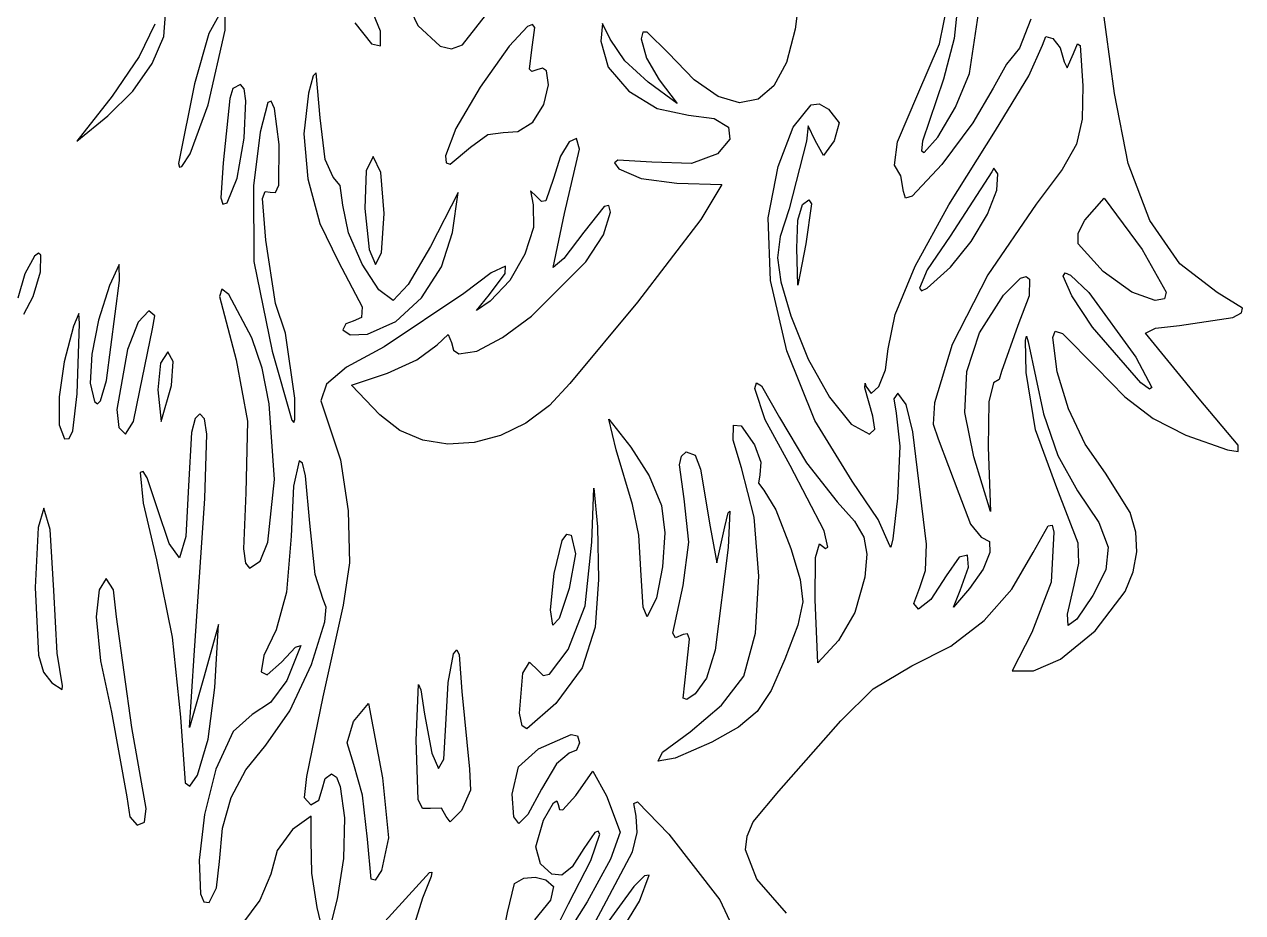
# Model space of a CAD drawing. Extents: x 11 to 198, y 0 to 191.
# Drawn here: x 116.43 to 158.2, y 96.84 to 127.29 of the extents above; entities that cross this region are included whole.
import ezdxf

# ---------------------------------------------------------------- set-up
doc = ezdxf.new("R2010")
doc.units = 0

msp = doc.modelspace()

# ---------------------------------------------------------------- linework, layer by layer
at = {"layer": 'Layer 1'}
for p, q in [((153.813325, 124.923154), (153.086955, 130.310074)), ((129.351296, 128.45428), (129.924654, 127.254972)), ((143.035604, 128.583226), (142.862134, 127.124834)), ((148.482144, 128.428753), (148.31528, 126.806057)), ((128.639902, 127.059941), (128.24715, 128.034303)), ((147.812863, 126.628665), (148.108508, 128.086735)), ((121.212454, 126.879512), (121.272729, 127.640956)), ((123.154447, 127.705514), (122.756822, 126.985626)), ((123.313241, 127.09049), (123.317502, 127.574099)), ((131.450022, 126.591794), (132.370243, 127.760459)), ((148.836685, 125.609307), (149.147367, 127.669674)), ((150.94546, 127.468183), (150.557184, 126.476083)), ((120.900901, 127.300878), (120.370455, 126.190244)), ((122.756822, 126.985626), (122.265799, 125.254765)), ((122.731466, 124.530512), (123.313241, 127.09049)), ((127.761022, 127.352736), (128.328708, 126.623709)), ((128.644378, 126.557927), (128.639902, 127.059941)), ((129.924654, 127.254972), (130.683551, 126.549312)), ((133.67755, 127.22675), (133.051612, 126.547956)), ((133.852754, 127.294745), (133.67755, 127.22675)), ((133.834448, 126.418227), (133.936908, 127.182372)), ((133.936908, 127.182372), (133.852754, 127.294745)), ((136.253756, 127.32447), (136.194533, 126.718441)), ((136.51803, 126.784058), (136.253756, 127.32447)), ((137.631977, 127.027431), (137.58342, 126.803461)), ((137.789575, 127.026769), (137.631977, 127.027431)), ((138.503465, 126.313452), (137.789575, 127.026769)), ((142.862134, 127.124834), (142.557546, 125.992628)), ((120.811692, 125.957631), (121.212454, 126.879512)), ((128.328708, 126.623709), (128.644378, 126.557927)), ((131.076962, 126.461129), (131.450022, 126.591794)), ((136.194533, 126.718441), (136.452061, 125.829132)), ((137.024179, 126.043753), (136.51803, 126.784058)), ((137.58342, 126.803461), (137.764836, 126.139444)), ((147.061507, 124.901282), (147.812863, 126.628665)), ((148.31528, 126.806057), (147.951565, 125.412457)), ((150.866173, 125.531916), (151.341056, 126.579799)), ((151.341056, 126.579799), (151.451515, 126.873647)), ((151.451515, 126.873647), (151.696613, 126.811266)), ((151.696613, 126.811266), (151.949317, 126.490453)), ((152.400096, 126.294402), (152.537464, 126.62243)), ((152.537464, 126.62243), (152.630151, 126.568863)), ((152.630151, 126.568863), (152.717596, 125.190207)), ((120.370455, 126.190244), (119.440753, 124.831432)), ((130.683551, 126.549312), (131.076962, 126.461129)), ((133.051612, 126.547956), (132.05433, 125.142582)), ((133.750752, 125.763118), (133.834448, 126.418227)), ((139.397165, 125.389484), (138.503465, 126.313452)), ((150.557184, 126.476083), (150.101306, 125.925264)), ((151.949317, 126.490453), (152.082596, 126.009005)), ((152.183667, 125.806554), (152.400096, 126.294402)), ((120.145355, 125.006845), (120.811692, 125.957631)), ((133.834448, 125.673689), (133.750752, 125.763118)), ((134.004134, 125.733485), (133.834448, 125.673689)), ((134.200801, 125.791582), (134.004134, 125.733485)), ((134.331545, 125.702959), (134.200801, 125.791582)), ((136.452061, 125.829132), (137.155941, 125.010466)), ((137.818723, 125.309799), (137.024179, 126.043753)), ((137.764836, 126.139444), (138.200782, 125.390232)), ((142.557546, 125.992628), (142.131249, 125.191325)), ((150.101306, 125.925264), (149.649133, 125.103776)), ((152.082596, 126.009005), (152.183667, 125.806554)), ((126.338324, 125.534612), (126.171052, 124.939029)), ((126.441632, 125.633605), (126.338324, 125.534612)), ((126.576746, 124.08954), (126.441632, 125.633605)), ((134.405155, 125.217812), (134.331545, 125.702959)), ((138.200782, 125.390232), (138.818143, 124.580254)), ((140.216202, 124.820005), (139.397165, 125.389484)), ((147.951565, 125.412457), (147.231546, 123.295789)), ((148.35758, 124.461263), (148.836685, 125.609307)), ((149.725333, 123.660914), (150.866173, 125.531916)), ((119.288353, 124.158684), (120.145355, 125.006845)), ((122.265799, 125.254765), (121.713702, 122.520736)), ((123.579412, 125.095133), (123.4723, 124.75629)), ((123.837072, 125.236068), (123.579412, 125.095133)), ((123.969101, 125.082625), (123.837072, 125.236068)), ((124.029899, 124.673756), (123.969101, 125.082625)), ((126.171052, 124.939029), (126.011585, 123.543428)), ((132.05433, 125.142582), (131.226151, 123.730334)), ((134.24474, 124.542562), (134.405155, 125.217812)), ((137.155941, 125.010466), (138.130887, 124.410612)), ((138.818143, 124.580254), (137.818723, 125.309799)), ((142.131249, 125.191325), (141.592654, 124.725642)), ((146.372663, 123.272858), (147.061507, 124.901282)), ((149.649133, 125.103776), (148.946973, 123.917737)), ((152.717596, 125.190207), (152.695845, 124.046969)), ((154.273397, 122.523139), (153.813325, 124.923154)), ((119.440753, 124.831432), (118.226491, 123.295789)), ((122.111062, 122.861916), (122.731466, 124.530512)), ((123.4723, 124.75629), (123.25005, 122.551427)), ((123.972363, 123.398491), (124.029899, 124.673756)), ((124.774756, 124.619412), (124.513877, 123.597326)), ((124.898565, 124.661679), (124.774756, 124.619412)), ((125.010633, 124.415418), (124.898565, 124.661679)), ((133.870079, 123.941726), (134.24474, 124.542562)), ((140.951168, 124.600297), (140.216202, 124.820005)), ((141.592654, 124.725642), (140.951168, 124.600297)), ((142.789012, 123.768159), (143.412591, 124.538935)), ((143.412591, 124.538935), (143.681436, 124.565332)), ((143.681436, 124.565332), (143.998335, 124.39187)), ((118.226491, 123.295789), (119.288353, 124.158684)), ((125.167398, 123.174786), (125.010633, 124.415418)), ((126.749872, 122.656864), (126.576746, 124.08954)), ((138.130887, 124.410612), (139.201613, 124.177734)), ((139.201613, 124.177734), (140.083365, 124.067728)), ((140.083365, 124.067728), (140.570788, 123.774729)), ((143.998335, 124.39187), (144.374308, 123.918839)), ((147.746778, 123.428478), (148.35758, 124.461263)), ((131.226151, 123.730334), (130.875875, 122.784349)), ((133.346909, 123.616552), (133.870079, 123.941726)), ((140.570788, 123.774729), (140.62198, 123.354267)), ((142.277705, 122.426897), (142.789012, 123.768159)), ((143.310021, 123.817239), (143.254326, 123.295789)), ((143.547485, 123.311311), (143.310021, 123.817239)), ((144.374308, 123.918839), (144.195185, 123.296847)), ((148.946973, 123.917737), (147.889476, 122.490397)), ((148.128142, 121.110572), (149.725333, 123.660914)), ((152.695845, 124.046969), (152.502049, 123.191499)), ((123.733587, 122.027778), (123.972363, 123.398491)), ((124.513877, 123.597326), (124.286864, 121.758735)), ((126.011585, 123.543428), (126.151561, 121.994567)), ((131.733655, 123.087297), (132.317591, 123.519803)), ((132.317591, 123.519803), (132.844906, 123.590359)), ((132.844906, 123.590359), (133.346909, 123.616552)), ((135.114591, 123.267787), (134.819349, 122.772415)), ((135.362605, 123.386723), (135.114591, 123.267787)), ((135.466752, 123.019917), (135.362605, 123.386723)), ((140.62198, 123.354267), (140.195036, 122.861872)), ((143.254326, 123.295789), (142.65037, 120.969218)), ((143.831383, 122.801635), (143.547485, 123.311311)), ((144.195185, 123.296847), (143.831383, 122.801635)), ((146.267756, 122.463586), (146.372663, 123.272858)), ((147.231546, 123.295789), (147.186005, 122.963358)), ((147.279645, 122.907728), (147.746778, 123.428478)), ((121.833982, 122.425635), (122.111062, 122.861916)), ((125.156947, 121.7773), (125.167398, 123.174786)), ((131.034659, 122.503659), (131.733655, 123.087297)), ((134.950638, 120.810821), (135.466752, 123.019917)), ((140.195036, 122.861872), (139.306696, 122.529599)), ((147.186005, 122.963358), (147.279645, 122.907728)), ((152.502049, 123.191499), (152.017211, 122.321146)), ((121.713702, 122.520736), (121.747927, 122.394292)), ((121.747927, 122.394292), (121.833982, 122.425635)), ((123.25005, 122.551427), (123.171645, 121.343251)), ((127.017719, 122.061066), (126.749872, 122.656864)), ((128.393906, 122.766622), (128.148505, 122.27313)), ((128.659107, 122.211261), (128.393906, 122.766622)), ((130.875875, 122.784349), (130.889688, 122.548403)), ((130.889688, 122.548403), (131.034659, 122.503659)), ((134.819349, 122.772415), (134.573518, 122.009913)), ((136.783011, 122.643326), (136.669245, 122.542079)), ((136.669245, 122.542079), (136.814011, 122.336586)), ((137.950309, 122.565891), (136.783011, 122.643326)), ((139.306696, 122.529599), (137.950309, 122.565891)), ((141.93917, 120.667593), (142.277705, 122.426897)), ((146.487801, 122.106045), (146.267756, 122.463586)), ((147.889476, 122.490397), (146.872285, 121.399387)), ((155.024279, 120.566169), (154.273397, 122.523139)), ((123.382694, 121.179121), (123.733587, 122.027778)), ((126.151561, 121.994567), (126.558898, 120.472694)), ((127.254786, 121.776021), (127.017719, 122.061066)), ((128.148505, 122.27313), (128.104981, 120.984035)), ((128.76397, 120.805529), (128.659107, 122.211261)), ((134.573518, 122.009913), (134.311272, 121.250118)), ((136.814011, 122.336586), (137.577643, 122.013353)), ((137.577643, 122.013353), (138.799799, 121.850458)), ((146.579259, 121.564355), (146.487801, 122.106045)), ((149.60433, 122.237455), (148.170641, 120.032593)), ((149.674886, 122.364102), (149.60433, 122.237455)), ((149.80365, 122.173249), (149.674886, 122.364102)), ((149.780311, 121.608022), (149.80365, 122.173249)), ((152.017211, 122.321146), (151.122334, 121.13326)), ((124.286864, 121.758735), (124.299388, 119.16833)), ((124.600793, 121.322217), (124.683789, 121.565407)), ((124.683789, 121.565407), (124.863656, 121.544246)), ((125.048187, 121.528696), (125.156947, 121.7773)), ((127.354269, 121.090927), (127.254786, 121.776021)), ((133.994257, 121.396785), (133.784927, 121.592665)), ((133.784927, 121.592665), (133.874312, 121.108565)), ((138.799799, 121.850458), (140.348494, 121.801069)), ((140.348494, 121.801069), (139.62918, 120.608326)), ((146.6482, 121.334051), (146.579259, 121.564355)), ((149.44999, 120.78304), (149.780311, 121.608022)), ((123.171645, 121.343251), (123.240922, 121.131309)), ((123.240922, 121.131309), (123.382694, 121.179121)), ((124.712315, 119.901359), (124.600793, 121.322217)), ((124.863656, 121.544246), (125.048187, 121.528696)), ((131.308205, 121.531899), (130.357468, 119.679815)), ((131.107827, 120.153948), (131.308205, 121.531899)), ((134.167267, 121.218246), (133.994257, 121.396785)), ((134.311272, 121.250118), (134.167267, 121.218246)), ((143.110393, 121.120207), (143.333045, 121.280649)), ((143.424233, 121.145122), (143.231396, 119.768009)), ((143.333045, 121.280649), (143.424233, 121.145122)), ((146.872285, 121.399387), (146.6482, 121.334051)), ((152.792738, 120.582573), (153.455255, 121.335049)), ((153.455255, 121.335049), (154.754889, 119.571159)), ((127.547823, 120.144985), (127.354269, 121.090927)), ((128.104981, 120.984035), (128.255126, 119.581417)), ((128.676729, 119.467128), (128.76397, 120.805529)), ((133.874312, 121.108565), (133.883771, 120.330712)), ((134.566463, 118.963322), (134.950638, 120.810821)), ((136.314345, 121.055516), (135.611744, 120.175115)), ((136.293128, 120.076536), (136.525086, 120.853507)), ((136.4746, 121.084902), (136.314345, 121.055516)), ((136.525086, 120.853507), (136.4746, 121.084902)), ((142.65037, 120.969218), (142.34465, 120.023856)), ((142.956141, 120.582882), (143.110393, 121.120207)), ((146.978956, 119.003539), (148.128142, 121.110572)), ((148.891333, 119.853414), (149.44999, 120.78304)), ((151.122334, 121.13326), (149.460673, 118.703038)), ((126.558898, 120.472694), (127.201516, 119.158056)), ((133.883771, 120.330712), (133.593589, 119.413291)), ((139.62918, 120.608326), (137.452892, 117.766699)), ((142.012377, 118.513613), (141.93917, 120.667593)), ((142.915659, 119.620901), (142.956141, 120.582882)), ((152.562412, 120.136607), (152.792738, 120.582573)), ((156.049866, 119.083333), (155.024279, 120.566169)), ((125.044367, 117.729834), (124.712315, 119.901359)), ((128.01317, 119.071713), (127.547823, 120.144985)), ((130.738529, 118.98455), (131.107827, 120.153948)), ((135.611744, 120.175115), (134.927972, 119.264815)), ((135.68112, 119.15557), (136.293128, 120.076536)), ((142.34465, 120.023856), (142.249835, 119.285894)), ((148.170641, 120.032593), (147.381201, 118.87494)), ((152.561183, 119.775241), (152.562412, 120.136607)), ((128.255126, 119.581417), (128.476412, 119.067436)), ((128.476412, 119.067436), (128.676729, 119.467128)), ((130.357468, 119.679815), (129.589911, 118.371714)), ((142.956229, 118.356897), (142.915659, 119.620901)), ((143.231396, 119.768009), (142.956229, 118.356897)), ((148.182988, 118.974259), (148.891333, 119.853414)), ((153.418919, 118.818683), (152.561183, 119.775241)), ((154.754889, 119.571159), (155.579552, 118.114583)), ((116.777147, 119.353495), (116.447079, 118.7446)), ((116.910877, 119.450145), (116.777147, 119.353495)), ((116.999529, 119.380306), (116.910877, 119.450145)), ((116.983257, 118.805983), (116.999529, 119.380306)), ((119.686904, 119.065496), (119.35397, 118.3382)), ((119.68805, 118.514589), (119.686904, 119.065496)), ((124.299388, 119.16833), (124.924687, 116.092415)), ((127.201516, 119.158056), (128.010128, 117.6128)), ((128.580514, 118.192249), (128.01317, 119.071713)), ((133.593589, 119.413291), (133.075998, 118.518359)), ((133.820161, 117.294286), (135.68112, 119.15557)), ((134.927972, 119.264815), (134.566463, 118.963322)), ((142.249835, 119.285894), (142.370722, 118.473518)), ((157.334049, 118.105719), (156.049866, 119.083333)), ((116.447079, 118.7446), (116.203001, 117.907811)), ((116.739179, 117.969194), (116.983257, 118.805983)), ((130.05183, 117.92029), (130.738529, 118.98455)), ((132.441212, 118.774586), (131.497999, 118.0715)), ((132.379944, 118.037986), (132.915688, 118.756506)), ((132.924942, 119.002481), (132.441212, 118.774586)), ((132.915688, 118.756506), (132.924942, 119.002481)), ((146.284326, 117.353177), (146.978956, 119.003539)), ((147.381201, 118.87494), (147.120861, 118.247977)), ((147.388499, 118.248737), (148.182988, 118.974259)), ((149.460673, 118.703038), (148.248075, 116.315018)), ((150.591811, 118.594046), (150.782748, 118.648405)), ((150.782748, 118.648405), (150.897262, 118.558818)), ((152.047318, 118.666283), (152.114963, 118.774021)), ((152.342731, 117.983063), (152.047318, 118.666283)), ((152.114963, 118.774021), (152.301473, 118.696732)), ((152.301473, 118.696732), (152.932526, 118.097076)), ((154.399862, 118.118816), (153.418919, 118.818683)), ((119.35397, 118.3382), (118.970891, 117.152634)), ((119.253692, 115.088409), (119.68805, 118.514589)), ((123.203979, 118.21524), (123.119522, 117.970252)), ((123.437463, 118.035208), (123.203979, 118.21524)), ((129.589911, 118.371714), (129.080059, 117.82773)), ((133.075998, 118.518359), (132.403228, 117.807974)), ((142.575361, 116.101896), (142.012377, 118.513613)), ((142.370722, 118.473518), (142.712107, 117.304913)), ((147.120861, 118.247977), (147.188753, 118.163827)), ((147.188753, 118.163827), (147.388499, 118.248737)), ((150.000147, 118.012233), (150.591811, 118.594046)), ((150.897262, 118.558818), (150.877539, 117.989065)), ((116.409111, 117.360299), (116.739179, 117.969194)), ((123.119522, 117.970252), (123.691728, 115.791495)), ((124.232184, 116.552085), (123.437463, 118.035208)), ((129.080059, 117.82773), (128.580514, 118.192249)), ((131.497999, 118.0715), (128.76397, 116.24164)), ((129.16676, 117.103615), (130.05183, 117.92029)), ((131.939413, 117.482845), (132.379944, 118.037986)), ((132.403228, 117.807974), (131.939413, 117.482845)), ((149.178731, 116.719472), (150.000147, 118.012233)), ((150.877539, 117.989065), (150.493684, 116.967304)), ((153.056748, 116.908126), (152.342731, 117.983063)), ((152.932526, 118.097076), (154.536872, 115.887451)), ((155.201153, 117.82773), (154.399862, 118.118816)), ((155.526464, 117.880818), (155.201153, 117.82773)), ((155.579552, 118.114583), (155.526464, 117.880818)), ((158.202368, 117.562397), (157.334049, 118.105719)), ((118.298414, 117.377629), (118.116424, 116.945785)), ((118.325622, 117.03398), (118.298414, 117.377629)), ((120.704404, 117.474952), (120.332355, 117.086279)), ((120.901563, 117.300812), (120.704404, 117.474952)), ((125.38859, 116.703427), (125.044367, 117.729834)), ((128.010128, 117.6128), (127.995316, 117.242537)), ((137.452892, 117.766699), (135.138316, 114.987867)), ((157.861805, 117.24741), (158.168132, 117.400918)), ((158.168132, 117.400918), (158.202368, 117.562397)), ((118.239544, 114.631914), (118.325622, 117.03398)), ((118.970891, 117.152634), (118.74309, 115.982877)), ((120.332355, 117.086279), (119.963217, 116.152035)), ((120.825407, 116.857591), (120.901563, 117.300812)), ((127.456487, 117.032877), (127.352858, 116.818432)), ((127.705636, 117.122174), (127.456487, 117.032877)), ((127.995316, 117.242537), (127.705636, 117.122174)), ((128.202347, 116.676968), (129.16676, 117.103615)), ((132.822812, 116.560285), (133.820161, 117.294286)), ((142.712107, 117.304913), (143.302007, 115.821702)), ((146.050798, 116.172848), (146.284326, 117.353177)), ((150.493684, 116.967304), (149.93065, 115.393209)), ((155.213148, 116.883387), (156.035121, 116.969421)), ((156.035121, 116.969421), (157.861805, 117.24741)), ((118.116424, 116.945785), (117.799134, 115.73004)), ((120.388668, 114.740923), (120.825407, 116.857591)), ((124.583859, 115.512691), (124.232184, 116.552085)), ((125.706443, 114.477397), (125.38859, 116.703427)), ((127.352858, 116.818432), (127.602316, 116.651392)), ((127.602316, 116.651392), (128.202347, 116.676968)), ((130.587832, 116.312548), (130.96504, 116.662637)), ((130.96504, 116.662637), (131.072902, 116.382751)), ((131.948618, 116.094923), (132.822812, 116.560285)), ((148.74192, 115.394929), (149.178731, 116.719472)), ((150.75668, 116.469535), (150.788198, 116.605961)), ((150.788198, 116.605961), (150.843992, 116.416618)), ((151.696657, 116.554554), (151.773579, 116.777609)), ((151.842894, 115.388039), (151.696657, 116.554554)), ((151.773579, 116.777609), (152.026548, 116.695665)), ((152.026548, 116.695665), (153.177971, 115.536084)), ((154.707264, 115.005506), (153.056748, 116.908126)), ((154.8706, 116.709777), (155.213148, 116.883387)), ((156.713865, 114.455525), (154.8706, 116.709777)), ((119.963217, 116.152035), (119.607882, 114.091061)), ((128.76397, 116.24164), (127.480972, 115.539843)), ((129.893168, 115.793303), (130.587832, 116.312548)), ((131.072902, 116.382751), (131.143434, 116.126238)), ((131.143434, 116.126238), (131.323381, 116.001359)), ((145.951926, 115.449642), (146.050798, 116.172848)), ((148.248075, 116.315018), (147.632908, 114.324667)), ((150.775201, 115.358284), (150.75668, 116.469535)), ((150.843992, 116.416618), (151.37704, 113.947172)), ((117.799134, 115.73004), (117.628621, 114.526566)), ((118.74309, 115.982877), (118.69223, 114.997006)), ((121.346813, 116.06384), (121.103925, 115.683854)), ((121.530786, 115.737564), (121.346813, 116.06384)), ((121.472402, 114.917312), (121.530786, 115.737564)), ((123.691728, 115.791495), (124.084679, 113.686425)), ((124.924687, 116.092415), (125.604226, 113.720027)), ((128.881798, 115.338881), (129.893168, 115.793303)), ((131.323381, 116.001359), (131.948618, 116.094923)), ((143.538329, 113.714983), (142.575361, 116.101896)), ((143.302007, 115.821702), (144.035906, 114.519202)), ((154.536872, 115.887451), (155.087074, 114.841641)), ((121.103925, 115.683854), (121.002854, 114.770203)), ((124.830429, 114.289543), (124.583859, 115.512691)), ((127.480972, 115.539843), (126.789913, 114.961144)), ((127.645311, 114.930717), (128.881798, 115.338881)), ((145.724169, 114.88221), (145.951926, 115.449642)), ((148.681281, 113.992532), (148.74192, 115.394929)), ((149.93065, 115.393209), (149.852995, 115.119541)), ((151.097904, 113.397897), (150.775201, 115.358284)), ((152.233938, 114.116682), (151.842894, 115.388039)), ((153.177971, 115.536084), (154.158512, 114.525265)), ((118.69223, 114.997006), (118.839972, 114.363097)), ((119.043922, 114.386491), (119.253692, 115.088409)), ((121.122931, 113.674034), (121.472402, 114.917312)), ((126.789913, 114.961144), (126.601694, 114.388927)), ((128.623212, 113.909778), (127.645311, 114.930717)), ((135.138316, 114.987867), (134.433128, 114.222978)), ((141.474914, 114.812889), (141.535349, 115.006763)), ((141.535349, 115.006763), (141.70175, 114.900731)), ((141.70175, 114.900731), (142.32652, 113.819114)), ((145.249639, 114.829117), (145.254534, 114.994438)), ((145.254534, 114.994438), (145.288797, 114.896498)), ((145.288797, 114.896498), (145.469226, 114.641009)), ((145.469226, 114.641009), (145.724169, 114.88221)), ((149.666066, 115.006212), (149.502289, 114.358732)), ((149.852995, 115.119541), (149.666066, 115.006212)), ((155.009501, 114.79277), (154.707264, 115.005506)), ((117.628621, 114.526566), (117.623605, 113.566442)), ((118.099359, 113.361561), (118.239544, 114.631914)), ((120.169195, 113.681971), (120.388668, 114.740923)), ((121.002854, 114.770203), (121.122931, 113.674034)), ((125.70673, 113.750405), (125.706443, 114.477397)), ((141.827163, 113.737754), (141.474914, 114.812889)), ((144.035906, 114.519202), (144.783299, 113.593733)), ((145.519514, 113.858978), (145.249639, 114.829117)), ((146.383114, 114.652728), (146.238475, 114.451204)), ((146.238475, 114.451204), (146.32667, 113.966575)), ((146.660574, 114.264055), (146.383114, 114.652728)), ((154.158512, 114.525265), (155.131083, 113.782601)), ((155.087074, 114.841641), (155.009501, 114.79277)), ((158.044676, 112.869259), (156.713865, 114.455525)), ((118.839972, 114.363097), (118.941178, 114.289772)), ((118.941178, 114.289772), (119.043922, 114.386491)), ((119.607882, 114.091061), (119.671514, 113.469207)), ((125.012088, 111.689393), (124.830429, 114.289543)), ((126.601694, 114.388927), (126.827219, 113.706577)), ((134.433128, 114.222978), (133.626767, 113.626557)), ((146.891468, 113.329811), (146.660574, 114.264055)), ((147.632908, 114.324667), (147.595724, 113.5897)), ((149.502289, 114.358732), (149.4798, 112.801349)), ((152.807014, 112.90221), (152.233938, 114.116682)), ((119.898659, 113.241616), (120.169195, 113.681971)), ((122.285472, 113.781289), (122.163273, 113.299031)), ((122.450302, 113.947172), (122.285472, 113.781289)), ((122.61204, 113.775986), (122.450302, 113.947172)), ((122.693807, 113.248142), (122.61204, 113.775986)), ((124.084679, 113.686425), (124.029689, 111.239248)), ((125.604226, 113.720027), (125.670923, 113.642775)), ((125.670923, 113.642775), (125.70673, 113.750405)), ((126.827219, 113.706577), (127.273114, 112.365189)), ((129.301891, 113.373925), (128.623212, 113.909778)), ((133.626767, 113.626557), (132.754218, 113.20439)), ((136.725817, 112.706805), (136.470405, 113.759141)), ((136.470405, 113.759141), (137.227467, 112.796763)), ((142.689529, 112.167054), (141.827163, 113.737754)), ((142.32652, 113.819114), (143.254326, 112.262481)), ((144.811488, 111.635418), (143.538329, 113.714983)), ((145.59664, 113.419196), (145.519514, 113.858978)), ((146.32667, 113.966575), (146.44388, 112.828469)), ((148.98838, 112.46621), (148.681281, 113.992532)), ((151.37704, 113.947172), (151.871767, 112.515114)), ((155.131083, 113.782601), (156.253606, 113.209006)), ((117.623605, 113.566442), (117.802805, 113.080749)), ((117.969818, 113.094618), (118.099359, 113.361561)), ((119.671514, 113.469207), (119.898659, 113.241616)), ((122.163273, 113.299031), (122.061188, 111.477726)), ((122.622458, 111.036754), (122.693807, 113.248142)), ((130.089318, 113.041244), (129.301891, 113.373925)), ((132.754218, 113.20439), (131.850469, 112.96226)), ((140.732598, 113.040924), (140.747618, 113.55281)), ((140.747618, 113.55281), (141.011281, 113.532421)), ((141.011281, 113.532421), (141.467859, 112.88143)), ((144.783299, 113.593733), (145.41368, 113.241616)), ((145.41368, 113.241616), (145.59664, 113.419196)), ((147.367497, 109.475314), (146.891468, 113.329811)), ((147.595724, 113.5897), (147.763535, 113.087452)), ((151.830712, 111.401526), (151.097904, 113.397897)), ((156.253606, 113.209006), (157.684005, 112.705393)), ((117.802805, 113.080749), (117.969818, 113.094618)), ((130.950507, 112.90595), (130.089318, 113.041244)), ((131.850469, 112.96226), (130.950507, 112.90595)), ((137.227467, 112.796763), (137.849238, 111.812909)), ((141.021947, 112.095088), (140.732598, 113.040924)), ((141.467859, 112.88143), (141.678996, 112.283736)), ((146.44388, 112.828469), (146.369003, 111.056156)), ((147.763535, 113.087452), (148.471913, 111.213143)), ((149.4798, 112.801349), (149.558116, 110.595781)), ((153.499352, 111.906351), (152.807014, 112.90221)), ((158.053567, 112.649643), (158.044676, 112.869259)), ((127.273114, 112.365189), (127.532378, 110.621666)), ((137.282148, 110.837434), (136.725817, 112.706805)), ((138.894431, 112.191749), (138.959728, 112.49613)), ((138.959728, 112.49613), (139.123649, 112.641893)), ((139.123649, 112.641893), (139.434137, 112.521684)), ((139.434137, 112.521684), (139.618949, 112.040054)), ((149.558116, 110.595781), (148.98838, 112.46621)), ((151.871767, 112.515114), (152.540854, 111.301337)), ((157.684005, 112.705393), (158.053567, 112.649643)), ((120.503227, 111.968611), (120.407718, 111.93669)), ((120.647121, 111.743059), (120.503227, 111.968611)), ((125.853551, 112.332507), (125.663095, 111.461807)), ((125.964715, 112.246495), (125.853551, 112.332507)), ((126.071612, 111.81507), (125.964715, 112.246495)), ((139.056268, 111.025112), (138.894431, 112.191749)), ((139.618949, 112.040054), (139.94668, 110.066614)), ((141.45587, 110.397707), (141.021947, 112.095088)), ((141.678996, 112.283736), (141.65095, 111.847437)), ((143.853255, 109.936792), (142.689529, 112.167054)), ((143.254326, 112.262481), (144.304899, 110.929156)), ((120.407718, 111.93669), (120.505922, 110.881222)), ((121.002148, 110.683976), (120.647121, 111.743059)), ((124.784833, 109.546443), (125.012088, 111.689393)), ((126.224321, 110.196436), (126.071612, 111.81507)), ((137.849238, 111.812909), (138.281568, 110.798628)), ((141.65095, 111.847437), (141.608176, 111.560629)), ((141.608176, 111.560629), (141.783948, 111.321445)), ((145.702077, 110.315896), (144.811488, 111.635418)), ((154.351399, 110.565426), (153.499352, 111.906351)), ((122.061188, 111.477726), (121.969818, 109.73368)), ((124.029689, 111.239248), (123.948153, 109.318063)), ((125.663095, 111.461807), (125.576621, 109.743117)), ((135.883383, 109.537447), (135.959539, 111.393103)), ((135.959539, 111.393103), (136.085172, 110.066614)), ((141.783948, 111.321445), (142.19317, 110.649888)), ((148.471913, 111.213143), (148.87408, 110.154191)), ((152.562815, 109.506976), (151.830712, 111.401526)), ((152.540854, 111.301337), (153.273067, 110.215216)), ((117.101526, 110.702673), (116.903954, 110.042978)), ((117.311335, 109.978331), (117.101526, 110.702673)), ((120.505922, 110.881222), (120.962637, 108.938077)), ((122.250277, 105.656889), (122.622458, 111.036754)), ((137.494961, 109.783774), (137.282148, 110.837434)), ((138.281568, 110.798628), (138.387153, 109.857918)), ((139.209903, 109.544591), (139.056268, 111.025112)), ((144.304899, 110.929156), (144.898029, 110.264842)), ((146.369003, 111.056156), (146.203947, 109.658626)), ((121.402331, 109.500449), (121.002148, 110.683976)), ((127.532378, 110.621666), (127.574088, 108.838654)), ((140.447977, 110.066614), (140.567519, 110.553916)), ((140.624851, 110.610113), (140.564394, 109.361058)), ((140.567519, 110.553916), (140.624851, 110.610113)), ((141.615981, 108.37178), (141.45587, 110.397707)), ((142.19317, 110.649888), (142.711401, 109.322958)), ((146.103714, 109.422089), (145.702077, 110.315896)), ((154.542117, 109.887813), (154.351399, 110.565426)), ((116.903954, 110.042978), (116.80656, 107.985224)), ((117.445441, 107.883977), (117.311335, 109.978331)), ((126.402386, 108.435236), (126.224321, 110.196436)), ((136.085172, 110.066614), (136.115864, 108.257789)), ((138.387153, 109.857918), (138.313715, 108.699555)), ((139.94668, 110.066614), (140.179513, 108.831891)), ((140.179513, 108.831891), (140.447977, 110.066614)), ((143.982945, 109.371465), (143.853255, 109.936792)), ((144.898029, 110.264842), (145.216389, 109.715424)), ((148.87408, 110.154191), (149.239205, 109.713836)), ((151.025673, 109.184669), (151.537113, 110.099422)), ((151.537113, 110.099422), (151.668313, 110.131216)), ((151.727348, 109.890225), (151.635538, 108.169109)), ((151.668313, 110.131216), (151.727348, 109.890225)), ((153.273067, 110.215216), (153.5879, 109.373008)), ((154.576119, 109.207732), (154.542117, 109.887813)), ((121.750391, 109.00828), (121.402331, 109.500449)), ((121.969818, 109.73368), (121.750391, 109.00828)), ((124.52026, 108.894796), (124.784833, 109.546443)), ((125.576621, 109.743117), (125.424838, 107.82837)), ((134.602446, 108.473469), (134.872365, 109.597331)), ((134.872365, 109.597331), (135.025862, 109.815006)), ((135.025862, 109.815006), (135.183824, 109.785097)), ((135.183824, 109.785097), (135.323965, 109.145555)), ((135.664793, 107.355603), (135.883383, 109.537447)), ((137.58342, 108.397269), (137.494961, 109.783774)), ((139.015346, 108.062482), (139.209903, 109.544591)), ((143.55335, 109.015732), (143.695652, 109.481355)), ((143.695652, 109.481355), (143.896837, 109.327539)), ((145.216389, 109.715424), (145.316336, 109.12764)), ((146.203947, 109.658626), (146.141346, 109.368444)), ((147.331652, 108.576684), (147.367497, 109.475314)), ((149.239205, 109.713836), (149.519972, 109.570437)), ((149.519972, 109.570437), (149.537214, 109.184449)), ((152.587256, 108.826748), (152.562815, 109.506976)), ((123.948153, 109.318063), (124.016344, 108.82322)), ((135.323965, 109.145555), (135.116443, 107.959118)), ((140.564394, 109.361058), (140.120864, 105.838217)), ((142.711401, 109.322958), (143.034314, 108.266669)), ((143.896837, 109.327539), (143.982945, 109.371465)), ((145.316336, 109.12764), (145.254225, 108.348232)), ((146.141346, 109.368444), (146.103714, 109.422089)), ((148.480832, 109.029166), (148.038349, 108.390919)), ((148.764101, 109.09793), (148.480832, 109.029166)), ((148.804616, 108.685747), (148.764101, 109.09793)), ((149.537214, 109.184449), (149.30588, 108.622181)), ((150.29233, 107.929579), (151.025673, 109.184669)), ((153.5879, 109.373008), (153.511413, 108.598468)), ((154.45352, 108.526907), (154.576119, 109.207732)), ((120.962637, 108.938077), (121.497449, 106.289949)), ((124.016344, 108.82322), (124.156337, 108.655502)), ((124.156337, 108.655502), (124.52026, 108.894796)), ((127.574088, 108.838654), (127.367322, 107.378798)), ((138.313715, 108.699555), (138.101436, 107.636376)), ((143.545721, 107.56189), (143.55335, 109.015732)), ((148.518832, 107.881154), (148.804616, 108.685747)), ((149.30588, 108.622181), (148.840919, 107.949946)), ((152.429729, 108.069891), (152.587256, 108.826748)), ((119.238964, 108.302724), (118.991005, 107.914051)), ((119.488113, 107.914051), (119.238964, 108.302724)), ((126.681521, 107.576001), (126.402386, 108.435236)), ((134.47549, 107.226238), (134.602446, 108.473469)), ((136.115864, 108.257789), (135.999447, 106.633379)), ((137.64423, 107.311682), (137.58342, 108.397269)), ((141.497949, 106.421657), (141.615981, 108.37178)), ((143.034314, 108.266669), (143.11983, 107.502315)), ((145.254225, 108.348232), (144.910707, 107.128987)), ((147.129945, 107.990163), (147.331652, 108.576684)), ((148.038349, 108.390919), (147.513283, 107.581117)), ((153.511413, 108.598468), (153.069669, 107.715349)), ((154.174437, 107.847062), (154.45352, 108.526907)), ((116.80656, 107.985224), (116.912658, 105.672984)), ((117.560314, 105.734059), (117.445441, 107.883977)), ((118.991005, 107.914051), (118.890419, 106.979807)), ((119.591742, 106.979807), (119.488113, 107.914051)), ((125.424838, 107.82837), (125.059801, 106.538834)), ((135.116443, 107.959118), (134.772705, 106.92888)), ((138.667507, 106.420433), (139.015346, 108.062482)), ((146.928642, 107.439741), (147.129945, 107.990163)), ((148.840919, 107.949946), (148.284059, 107.317062)), ((148.284059, 107.317062), (148.518832, 107.881154)), ((149.343319, 106.853909), (150.29233, 107.929579)), ((151.635538, 108.169109), (150.969581, 106.45064)), ((152.198825, 107.07509), (152.429729, 108.069891)), ((153.14728, 106.497206), (154.174437, 107.847062)), ((127.367322, 107.378798), (126.66353, 104.245777)), ((126.784818, 107.314204), (126.681521, 107.576001)), ((135.081871, 105.862206), (135.664793, 107.355603)), ((138.101436, 107.636376), (137.790501, 106.981218)), ((143.11983, 107.502315), (142.950419, 106.70125)), ((143.633563, 105.4043), (143.545721, 107.56189)), ((147.086907, 107.24439), (146.928642, 107.439741)), ((147.513283, 107.581117), (147.086907, 107.24439)), ((153.069669, 107.715349), (152.51476, 106.900002)), ((118.890419, 106.979807), (119.046259, 105.475473)), ((120.114912, 103.187443), (119.591742, 106.979807)), ((126.733325, 106.809834), (126.784818, 107.314204)), ((134.545649, 106.697981), (134.47549, 107.226238)), ((137.790501, 106.981218), (137.64423, 107.311682)), ((144.910707, 107.128987), (144.349702, 106.173003)), ((152.225824, 106.685854), (152.198825, 107.07509)), ((123.093416, 106.715223), (122.593883, 104.951333)), ((122.967827, 104.557633), (123.093416, 106.715223)), ((125.059801, 106.538834), (124.645226, 105.653615)), ((126.275739, 105.351383), (126.733325, 106.809834)), ((134.772705, 106.92888), (134.545649, 106.697981)), ((135.999447, 106.633379), (135.556931, 105.229631)), ((142.950419, 106.70125), (142.508554, 105.534828)), ((148.194613, 105.97251), (149.343319, 106.853909)), ((152.51476, 106.900002), (152.225824, 106.685854)), ((121.497449, 106.289949), (121.782493, 103.540221)), ((138.755095, 106.25923), (138.667507, 106.420433)), ((139.01711, 106.376203), (138.755095, 106.25923)), ((139.168474, 106.397458), (139.01711, 106.376203)), ((139.138113, 105.250489), (139.238743, 106.220275)), ((139.238743, 106.220275), (139.168474, 106.397458)), ((141.097442, 104.951686), (141.497949, 106.421657)), ((144.349702, 106.173003), (143.633563, 105.4043)), ((150.969581, 106.45064), (150.294717, 105.127722)), ((151.962122, 105.530021), (153.14728, 106.497206)), ((117.738952, 104.62078), (117.560314, 105.734059)), ((125.247832, 105.431464), (125.722957, 105.943372)), ((125.91273, 106.003537), (125.42669, 104.802108)), ((125.722957, 105.943372), (125.91273, 106.003537)), ((130.958426, 104.732919), (131.145221, 105.716156)), ((131.145221, 105.716156), (131.25773, 105.856027)), ((131.25773, 105.856027), (131.344409, 105.677306)), ((134.438933, 105.01792), (135.081871, 105.862206)), ((140.120864, 105.838217), (139.817078, 104.88371)), ((146.862187, 105.30023), (148.194613, 105.97251)), ((116.912658, 105.672984), (117.090127, 105.081933)), ((119.046259, 105.475473), (119.415353, 103.71661)), ((122.094349, 103.187443), (122.250277, 105.656889)), ((124.645226, 105.653615), (124.550698, 105.101705)), ((124.757729, 104.991517), (125.247832, 105.431464)), ((125.528301, 103.756672), (126.275739, 105.351383)), ((131.344409, 105.677306), (131.427444, 104.422166)), ((133.517654, 105.055403), (133.756043, 105.432743)), ((133.756043, 105.432743), (134.043646, 105.146772)), ((142.508554, 105.534828), (142.032331, 104.460652)), ((145.529877, 104.515123), (146.862187, 105.30023)), ((151.036256, 105.127722), (151.962122, 105.530021)), ((117.090127, 105.081933), (117.375943, 104.722027)), ((122.593883, 104.951333), (122.094349, 103.187443)), ((124.550698, 105.101705), (124.757729, 104.991517)), ((133.410409, 103.678157), (133.517654, 105.055403)), ((134.043646, 105.146772), (134.22472, 104.970626)), ((134.22472, 104.970626), (134.438933, 105.01792)), ((135.556931, 105.229631), (134.652188, 104.011885)), ((139.018653, 104.197535), (139.138113, 105.250489)), ((139.817078, 104.88371), (139.431271, 104.346319)), ((140.33963, 103.953677), (141.097442, 104.951686)), ((150.294717, 105.127722), (151.036256, 105.127722)), ((117.375943, 104.722027), (117.724929, 104.495853)), ((117.724929, 104.495853), (117.738952, 104.62078)), ((122.739316, 102.786731), (122.967827, 104.557633)), ((125.42669, 104.802108), (124.865817, 104.047295)), ((129.869576, 102.757407), (129.944938, 104.658174)), ((129.944938, 104.658174), (130.020637, 104.483119)), ((130.020637, 104.483119), (130.148624, 103.643232)), ((130.880638, 103.276343), (130.958426, 104.732919)), ((142.032331, 104.460652), (141.55204, 103.737777)), ((144.430135, 103.420982), (145.529877, 104.515123)), ((124.865817, 104.047295), (124.24065, 103.630885)), ((126.66353, 104.245777), (126.110727, 101.511748)), ((127.721864, 103.394171), (128.225984, 104.011532)), ((128.225984, 104.011532), (128.711406, 101.459889)), ((131.427444, 104.422166), (131.693791, 101.757987)), ((134.652188, 104.011885), (133.66313, 103.143346)), ((139.149473, 104.149458), (139.018653, 104.197535)), ((139.431271, 104.346319), (139.149473, 104.149458)), ((119.415353, 103.71661), (119.940287, 100.806192)), ((124.24065, 103.630885), (123.594538, 103.051668)), ((124.710551, 102.581723), (125.528301, 103.756672)), ((130.148624, 103.643232), (130.399328, 102.308067)), ((133.498124, 103.249686), (133.410409, 103.678157)), ((139.254529, 103.040335), (140.33963, 103.953677)), ((141.55204, 103.737777), (140.922591, 103.201697)), ((120.613563, 100.40817), (120.114912, 103.187443)), ((121.782493, 103.540221), (121.948343, 101.295891)), ((127.504641, 102.657923), (127.721864, 103.394171)), ((130.811703, 102.101273), (130.880638, 103.276343)), ((133.66313, 103.143346), (133.498124, 103.249686)), ((140.922591, 103.201697), (139.998891, 102.687909)), ((142.295123, 101.000572), (144.430135, 103.420982)), ((122.366341, 101.55902), (122.739316, 102.786731)), ((123.594538, 103.051668), (122.991816, 101.759398)), ((129.929681, 100.723112), (129.869576, 102.757407)), ((134.05564, 102.458604), (135.174475, 102.952934)), ((135.174475, 102.952934), (135.401246, 102.90102)), ((135.401246, 102.90102), (135.466752, 102.658276)), ((138.314255, 102.345307), (139.254529, 103.040335)), ((124.020082, 101.738942), (124.710551, 102.581723)), ((127.722922, 101.920617), (127.504641, 102.657923)), ((133.373852, 101.840492), (134.05564, 102.458604)), ((135.361492, 102.409127), (135.10833, 102.305498)), ((135.466752, 102.658276), (135.361492, 102.409127)), ((138.165945, 102.035446), (138.314255, 102.345307)), ((139.998891, 102.687909), (138.748017, 102.139924)), ((128.023621, 100.865105), (127.722922, 101.920617)), ((130.399328, 102.308067), (130.63581, 101.786297)), ((130.63581, 101.786297), (130.811703, 102.101273)), ((134.682218, 101.942798), (134.161121, 101.070775)), ((135.10833, 102.305498), (134.682218, 101.942798)), ((138.748017, 102.139924), (138.165945, 102.035446)), ((122.105599, 101.182534), (122.366341, 101.55902)), ((122.991816, 101.759398), (122.606307, 100.201806)), ((123.522262, 100.787979), (124.020082, 101.738942)), ((126.110727, 101.511748), (126.030381, 100.793183)), ((126.740083, 101.444499), (126.963038, 101.599942)), ((126.963038, 101.599942), (127.132036, 101.485333)), ((131.693791, 101.757987), (131.733964, 101.043832)), ((133.161701, 100.905675), (133.373852, 101.840492)), ((135.341869, 100.860872), (135.922894, 101.690253)), ((135.922894, 101.690253), (136.387855, 100.851347)), ((121.948343, 101.295891), (122.105599, 101.182534)), ((126.647302, 101.070775), (126.740083, 101.444499)), ((127.132036, 101.485333), (127.263164, 101.168776)), ((127.263164, 101.168776), (127.40454, 100.093448)), ((128.711406, 101.459889), (128.911872, 99.402752)), ((119.940287, 100.806192), (120.046958, 100.120964)), ((123.22083, 99.738261), (123.522262, 100.787979)), ((126.030381, 100.793183), (126.256424, 100.541608)), ((126.256424, 100.541608), (126.532429, 100.697051)), ((126.532429, 100.697051), (126.647302, 101.070775)), ((128.192822, 99.362977), (128.023621, 100.865105)), ((130.083839, 100.408897), (129.929681, 100.723112)), ((131.733964, 101.043832), (131.422505, 100.346875)), ((133.209563, 100.127651), (133.161701, 100.905675)), ((134.161121, 101.070775), (133.697532, 100.208315)), ((134.574885, 100.607225), (134.684527, 100.669369)), ((134.684527, 100.669369), (134.732621, 100.551133)), ((134.898735, 100.367733), (135.341869, 100.860872)), ((136.387855, 100.851347), (136.865517, 99.603219)), ((141.41541, 99.951609), (142.295123, 101.000572)), ((120.551871, 99.945865), (120.613563, 100.40817)), ((130.351471, 100.413902), (130.083839, 100.408897)), ((130.734808, 100.425103), (130.351471, 100.413902)), ((130.891927, 100.138383), (130.734808, 100.425103)), ((131.422505, 100.346875), (131.032333, 99.956085)), ((134.23591, 100.012441), (134.574885, 100.607225)), ((134.732621, 100.551133), (134.781233, 100.374948)), ((134.781233, 100.374948), (134.898735, 100.367733)), ((137.332319, 100.581389), (137.450687, 100.645986)), ((137.407031, 100.149319), (137.332319, 100.581389)), ((137.450687, 100.645986), (138.527807, 99.52843)), ((120.046958, 100.120964), (120.297298, 99.836052)), ((120.297298, 99.836052), (120.551871, 99.945865)), ((122.606307, 100.201806), (122.426313, 98.637401)), ((126.259819, 100.144292), (125.624599, 99.692119)), ((126.268771, 99.305827), (126.259819, 100.144292)), ((127.40454, 100.093448), (127.372614, 98.701215)), ((131.032333, 99.956085), (130.891927, 100.138383)), ((133.384259, 99.894569), (133.209563, 100.127651)), ((133.697532, 100.208315), (133.384259, 99.894569)), ((133.967137, 99.101921), (134.23591, 100.012441)), ((137.447182, 99.593556), (137.407031, 100.149319)), ((141.209861, 99.467493), (141.41541, 99.951609)), ((123.119522, 98.599212), (123.22083, 99.738261)), ((125.624599, 99.692119), (125.101208, 98.966587)), ((135.99367, 99.584609), (135.617741, 99.042302)), ((135.849693, 98.6262), (136.158197, 99.526313)), ((136.111206, 99.638507), (135.99367, 99.584609)), ((136.158197, 99.526313), (136.111206, 99.638507)), ((136.865517, 99.603219), (136.52443, 98.675219)), ((137.281883, 98.925047), (137.447182, 99.593556)), ((138.527807, 99.52843), (140.272917, 97.277783)), ((141.161868, 98.989297), (141.209861, 99.467493)), ((126.287292, 98.19634), (126.268771, 99.305827)), ((128.325291, 97.984012), (128.192822, 99.362977)), ((128.911872, 99.402752), (128.676834, 98.284887)), ((134.131487, 98.513135), (133.967137, 99.101921)), ((135.617741, 99.042302), (135.21833, 98.415404)), ((122.426313, 98.637401), (122.472803, 97.491699)), ((123.015893, 97.694028), (123.119522, 98.599212)), ((125.101208, 98.966587), (124.883412, 98.16459)), ((127.372614, 98.701215), (127.152833, 97.319334)), ((135.088221, 97.145061), (135.849693, 98.6262)), ((136.52443, 98.675219), (135.729616, 97.206312)), ((136.198414, 96.879772), (137.281883, 98.925047)), ((141.542598, 97.987694), (141.161868, 98.989297)), ((124.883412, 98.16459), (124.509759, 97.270507)), ((126.468796, 97.013828), (126.287292, 98.19634)), ((128.676834, 98.284887), (128.459523, 97.955905)), ((128.681067, 96.406344), (130.321661, 98.215743)), ((130.321661, 98.215743), (130.403974, 98.225411)), ((130.403974, 98.225411), (130.382868, 98.076395)), ((134.513832, 98.164513), (134.131487, 98.513135)), ((134.863237, 98.127372), (134.513832, 98.164513)), ((135.21833, 98.415404), (134.863237, 98.127372)), ((128.459523, 97.955905), (128.325291, 97.984012)), ((130.382868, 98.076395), (130.085829, 97.339089)), ((132.997306, 96.845906), (133.232609, 97.836859)), ((133.232609, 97.836859), (133.552827, 98.020353)), ((133.552827, 98.020353), (133.941472, 98.06127)), ((133.941472, 98.06127), (134.310472, 97.965992)), ((134.310472, 97.965992), (134.571754, 97.740903)), ((137.691706, 98.101145), (137.33308, 97.738963)), ((137.52336, 97.2389), (137.857881, 98.131076)), ((137.857881, 98.131076), (137.691706, 98.101145)), ((142.565704, 96.820858), (141.542598, 97.987694)), ((122.472803, 97.491699), (122.587531, 97.208836)), ((122.766744, 97.190217), (123.015893, 97.694028)), ((130.085829, 97.339089), (128.887795, 93.554134)), ((134.571754, 97.740903), (134.466803, 97.267255)), ((137.33308, 97.738963), (136.249214, 96.263116)), ((122.587531, 97.208836), (122.766744, 97.190217)), ((124.509759, 97.270507), (123.646528, 96.112304)), ((126.765835, 95.779105), (126.468796, 97.013828)), ((127.152833, 97.319334), (126.765835, 95.779105)), ((134.466803, 97.267255), (133.926876, 96.594375)), ((134.411681, 95.806578), (135.088221, 97.145061)), ((135.729616, 97.206312), (134.86343, 95.847538)), ((136.541667, 95.627058), (137.52336, 97.2389)), ((140.272917, 97.277783), (140.697096, 96.381147)), ((132.845126, 96.111157), (132.997306, 96.845906)), ((134.807366, 94.340344), (136.198414, 96.879772))]:
    msp.add_line(p, q, dxfattribs=at)

doc.saveas('drawing.dxf')
